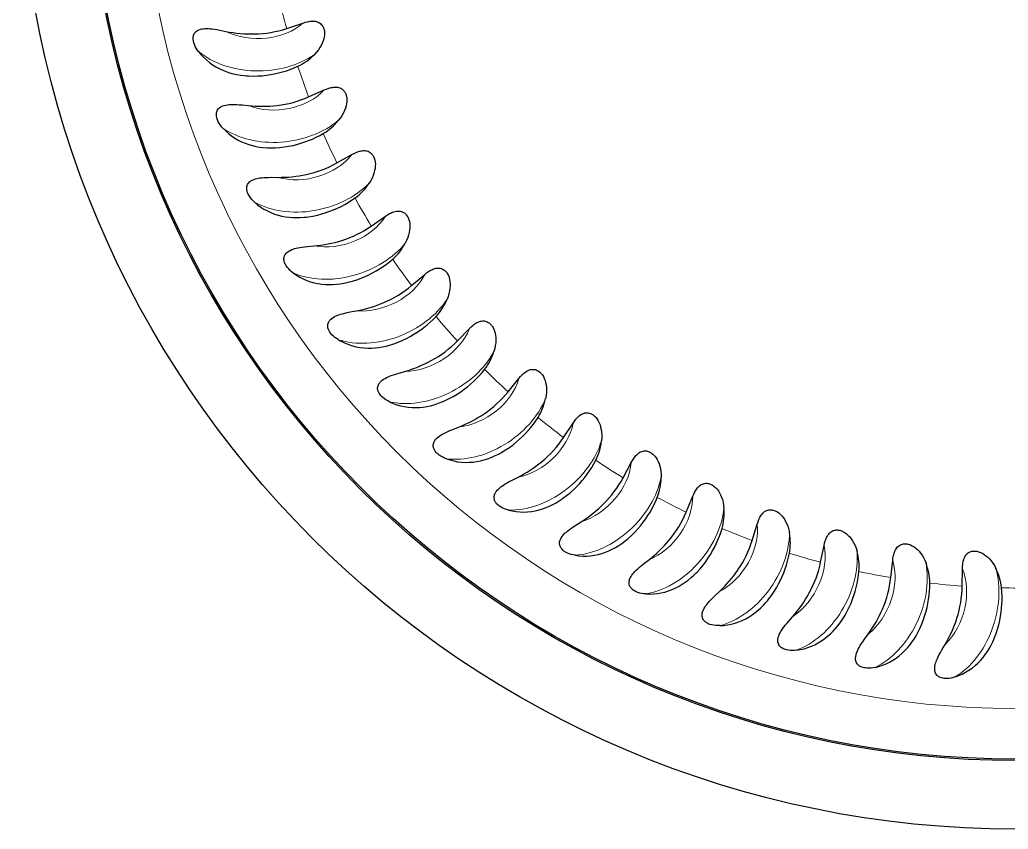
# Model space of a CAD drawing. Extents: x 0 to 297, y 0 to 547.
# Drawn here: x 110.75 to 145.33, y 477.37 to 505.68 of the extents above; entities that cross this region are included whole.
import ezdxf

# ---------------------------------------------------------------- set-up
doc = ezdxf.new("R2010")
doc.units = 0

msp = doc.modelspace()

# ---------------------------------------------------------------- linework, layer by layer
at = {"color": 7, "lineweight": 30, "ltscale": 0.015024}
for p, q in [((120.09, 505.38), (120.66, 505.57)), ((120.856, 502.986), (121.405, 503.229)), ((121.846, 500.676), (122.37, 500.97)), ((123.051, 498.47), (123.545, 498.813)), ((124.46, 496.389), (124.919, 496.777)), ((127.839, 492.674), (128.216, 493.142)), ((131.86, 489.666), (132.142, 490.197)), ((134.066, 488.462), (134.296, 489.017)), ((136.377, 487.473), (136.553, 488.048)), ((138.771, 486.709), (138.892, 487.297)), ((141.227, 486.175), (141.292, 486.773)), ((143.723, 485.877), (143.731, 486.478))]:
    msp.add_line(p, q, dxfattribs=at)
at = {"color": 7, "lineweight": 30, "ltscale": 0.015025}
for p, q in [((126.061, 494.451), (126.481, 494.881)), ((129.778, 491.075), (130.109, 491.576))]:
    msp.add_line(p, q, dxfattribs=at)
at = {"color": 7, "lineweight": 30}
for points in [[(120.66, 505.57), (120.742, 505.595), (120.825, 505.615), (120.867, 505.624), (120.909, 505.63), (120.949, 505.634), (120.99, 505.636), (121.039, 505.635), (121.085, 505.63), (121.126, 505.621), (121.164, 505.61), (121.204, 505.593), (121.239, 505.574), (121.269, 505.552), (121.3, 505.523), (121.327, 505.493), (121.348, 505.462), (121.362, 505.437), (121.374, 505.412), (121.393, 505.359), (121.401, 505.328), (121.407, 505.297), (121.412, 505.263), (121.414, 505.228), (121.413, 505.159), (121.404, 505.089), (121.389, 505.016), (121.366, 504.942), (121.336, 504.867), (121.298, 504.789), (121.252, 504.711), (121.198, 504.631), (121.134, 504.55), (121.059, 504.469)], [(117.004, 504.576), (116.963, 504.633), (116.925, 504.692), (116.891, 504.753), (116.863, 504.818), (116.84, 504.884), (116.831, 504.917), (116.824, 504.951), (116.817, 505.007), (116.818, 505.061), (116.82, 505.089), (116.825, 505.116), (116.832, 505.141), (116.841, 505.165), (116.858, 505.2), (116.879, 505.233), (116.905, 505.261), (116.933, 505.286), (116.964, 505.307), (116.989, 505.321), (117.015, 505.333), (117.069, 505.352), (117.126, 505.365), (117.183, 505.373), (117.242, 505.377), (117.292, 505.377), (117.342, 505.376), (117.412, 505.371), (117.481, 505.364), (117.562, 505.353), (117.642, 505.34), (117.75, 505.32), (117.963, 505.278)], [(117.851, 503.92), (117.971, 503.873), (118.093, 503.832), (118.218, 503.798), (118.344, 503.77), (118.472, 503.749), (118.602, 503.733), (118.68, 503.726), (118.758, 503.72), (118.915, 503.716), (119.073, 503.719), (119.23, 503.729), (119.387, 503.746)], [(121.405, 503.229), (121.484, 503.262), (121.565, 503.29), (121.606, 503.302), (121.647, 503.312), (121.687, 503.321), (121.727, 503.326), (121.777, 503.33), (121.822, 503.329), (121.865, 503.325), (121.903, 503.317), (121.944, 503.304), (121.981, 503.288), (122.014, 503.269), (122.047, 503.244), (122.076, 503.216), (122.101, 503.187), (122.117, 503.164), (122.132, 503.14), (122.155, 503.09), (122.166, 503.059), (122.175, 503.029), (122.183, 502.995), (122.188, 502.961), (122.194, 502.892), (122.192, 502.821), (122.183, 502.747), (122.168, 502.672), (122.145, 502.593), (122.115, 502.513), (122.077, 502.43), (122.03, 502.346), (121.974, 502.259), (121.907, 502.172)], [(117.86, 501.893), (117.814, 501.945), (117.771, 502), (117.732, 502.058), (117.697, 502.119), (117.668, 502.183), (117.655, 502.216), (117.645, 502.249), (117.634, 502.303), (117.629, 502.358), (117.629, 502.386), (117.631, 502.413), (117.636, 502.438), (117.642, 502.463), (117.656, 502.5), (117.674, 502.534), (117.696, 502.565), (117.722, 502.592), (117.752, 502.617), (117.775, 502.633), (117.8, 502.647), (117.852, 502.671), (117.906, 502.689), (117.963, 502.703), (118.021, 502.712), (118.071, 502.718), (118.121, 502.721), (118.191, 502.723), (118.26, 502.722), (118.342, 502.719), (118.423, 502.714), (118.532, 502.704), (118.749, 502.682)], [(118.766, 501.319), (118.889, 501.284), (119.015, 501.255), (119.142, 501.234), (119.271, 501.218), (119.401, 501.208), (119.531, 501.205), (119.61, 501.205), (119.688, 501.207), (119.845, 501.218), (120.001, 501.236), (120.157, 501.261), (120.311, 501.292)], [(122.37, 500.97), (122.445, 501.01), (122.523, 501.046), (122.563, 501.062), (122.603, 501.076), (122.642, 501.088), (122.681, 501.097), (122.73, 501.106), (122.776, 501.109), (122.818, 501.109), (122.857, 501.105), (122.899, 501.096), (122.938, 501.083), (122.971, 501.068), (123.007, 501.046), (123.039, 501.021), (123.066, 500.994), (123.085, 500.973), (123.101, 500.95), (123.13, 500.902), (123.144, 500.873), (123.155, 500.844), (123.166, 500.811), (123.175, 500.777), (123.187, 500.709), (123.192, 500.638), (123.19, 500.564), (123.182, 500.488), (123.167, 500.407), (123.144, 500.325), (123.114, 500.239), (123.076, 500.15), (123.028, 500.059), (122.97, 499.965)], [(118.968, 499.302), (118.917, 499.35), (118.869, 499.401), (118.824, 499.455), (118.783, 499.513), (118.748, 499.573), (118.733, 499.605), (118.72, 499.637), (118.703, 499.69), (118.693, 499.744), (118.691, 499.771), (118.691, 499.799), (118.692, 499.824), (118.696, 499.849), (118.706, 499.887), (118.721, 499.923), (118.741, 499.956), (118.764, 499.986), (118.791, 500.013), (118.813, 500.031), (118.836, 500.048), (118.885, 500.077), (118.938, 500.1), (118.993, 500.119), (119.05, 500.134), (119.099, 500.144), (119.149, 500.152), (119.218, 500.16), (119.287, 500.166), (119.369, 500.171), (119.45, 500.173), (119.559, 500.174), (119.777, 500.173)], [(119.924, 498.818), (120.05, 498.795), (120.178, 498.778), (120.307, 498.768), (120.436, 498.765), (120.566, 498.768), (120.697, 498.776), (120.775, 498.784), (120.852, 498.794), (121.008, 498.82), (121.162, 498.852), (121.314, 498.892), (121.465, 498.938)], [(123.545, 498.813), (123.616, 498.86), (123.69, 498.903), (123.728, 498.923), (123.766, 498.94), (123.804, 498.956), (123.842, 498.969), (123.89, 498.982), (123.935, 498.99), (123.978, 498.994), (124.017, 498.993), (124.06, 498.989), (124.099, 498.98), (124.134, 498.967), (124.172, 498.949), (124.206, 498.927), (124.236, 498.903), (124.256, 498.883), (124.275, 498.862), (124.308, 498.818), (124.324, 498.79), (124.339, 498.762), (124.352, 498.73), (124.364, 498.697), (124.383, 498.631), (124.394, 498.561), (124.4, 498.487), (124.399, 498.41), (124.392, 498.329), (124.377, 498.244), (124.355, 498.155), (124.325, 498.064), (124.286, 497.968), (124.238, 497.869)], [(120.316, 496.829), (120.261, 496.872), (120.208, 496.918), (120.159, 496.968), (120.113, 497.021), (120.072, 497.078), (120.054, 497.108), (120.038, 497.139), (120.016, 497.19), (120.001, 497.243), (119.996, 497.27), (119.993, 497.297), (119.993, 497.323), (119.994, 497.348), (120.001, 497.387), (120.012, 497.424), (120.029, 497.459), (120.049, 497.491), (120.073, 497.52), (120.093, 497.54), (120.114, 497.559), (120.161, 497.592), (120.211, 497.62), (120.264, 497.644), (120.32, 497.665), (120.368, 497.679), (120.416, 497.692), (120.484, 497.707), (120.552, 497.72), (120.633, 497.732), (120.714, 497.742), (120.823, 497.754), (121.039, 497.773)], [(124.919, 496.777), (124.986, 496.83), (125.056, 496.881), (125.092, 496.904), (125.128, 496.925), (125.164, 496.944), (125.201, 496.961), (125.247, 496.978), (125.291, 496.991), (125.333, 496.998), (125.372, 497.002), (125.415, 497.001), (125.455, 496.996), (125.492, 496.987), (125.531, 496.972), (125.567, 496.954), (125.599, 496.932), (125.621, 496.915), (125.641, 496.896), (125.678, 496.854), (125.697, 496.828), (125.715, 496.801), (125.731, 496.771), (125.746, 496.74), (125.771, 496.675), (125.789, 496.607), (125.802, 496.534), (125.808, 496.457), (125.809, 496.375), (125.802, 496.29), (125.789, 496.2), (125.768, 496.105), (125.738, 496.007), (125.699, 495.904)], [(121.314, 496.438), (121.442, 496.427), (121.571, 496.422), (121.7, 496.425), (121.83, 496.434), (121.959, 496.449), (122.088, 496.47), (122.164, 496.485), (122.241, 496.503), (122.393, 496.543), (122.543, 496.59), (122.691, 496.644), (122.837, 496.704)], [(121.894, 494.496), (121.835, 494.533), (121.778, 494.574), (121.724, 494.618), (121.674, 494.667), (121.628, 494.72), (121.607, 494.748), (121.588, 494.777), (121.561, 494.826), (121.541, 494.877), (121.534, 494.904), (121.528, 494.931), (121.525, 494.956), (121.524, 494.981), (121.527, 495.021), (121.535, 495.059), (121.548, 495.095), (121.565, 495.129), (121.586, 495.16), (121.604, 495.182), (121.624, 495.203), (121.667, 495.24), (121.714, 495.273), (121.765, 495.302), (121.818, 495.328), (121.864, 495.347), (121.912, 495.364), (121.977, 495.385), (122.044, 495.404), (122.124, 495.424), (122.203, 495.442), (122.31, 495.464), (122.524, 495.504)], [(126.481, 494.881), (126.542, 494.94), (126.607, 494.997), (126.641, 495.024), (126.675, 495.048), (126.709, 495.071), (126.744, 495.091), (126.789, 495.113), (126.831, 495.129), (126.872, 495.141), (126.91, 495.148), (126.954, 495.151), (126.994, 495.15), (127.031, 495.144), (127.072, 495.133), (127.109, 495.118), (127.143, 495.1), (127.166, 495.085), (127.189, 495.068), (127.23, 495.03), (127.251, 495.006), (127.271, 494.981), (127.29, 494.953), (127.308, 494.923), (127.338, 494.861), (127.363, 494.794), (127.383, 494.723), (127.397, 494.647), (127.405, 494.566), (127.406, 494.48), (127.402, 494.389), (127.389, 494.293), (127.369, 494.192), (127.34, 494.086)], [(122.925, 494.201), (123.053, 494.202), (123.182, 494.21), (123.31, 494.225), (123.438, 494.246), (123.565, 494.273), (123.691, 494.306), (123.767, 494.329), (123.841, 494.353), (123.989, 494.408), (124.134, 494.469), (124.276, 494.537), (124.415, 494.611)], [(123.687, 492.322), (123.624, 492.354), (123.564, 492.389), (123.506, 492.429), (123.451, 492.472), (123.4, 492.521), (123.377, 492.546), (123.355, 492.573), (123.324, 492.62), (123.299, 492.669), (123.289, 492.694), (123.281, 492.721), (123.276, 492.746), (123.272, 492.771), (123.271, 492.81), (123.276, 492.849), (123.285, 492.886), (123.299, 492.921), (123.317, 492.954), (123.333, 492.978), (123.35, 493.001), (123.39, 493.042), (123.434, 493.079), (123.481, 493.113), (123.532, 493.143), (123.576, 493.167), (123.621, 493.189), (123.685, 493.216), (123.75, 493.241), (123.827, 493.269), (123.904, 493.294), (124.009, 493.326), (124.218, 493.386)], [(128.216, 493.142), (128.272, 493.207), (128.33, 493.27), (128.362, 493.299), (128.393, 493.327), (128.425, 493.353), (128.458, 493.376), (128.5, 493.402), (128.541, 493.422), (128.581, 493.438), (128.618, 493.448), (128.661, 493.456), (128.701, 493.458), (128.739, 493.456), (128.78, 493.449), (128.818, 493.438), (128.854, 493.423), (128.879, 493.41), (128.903, 493.396), (128.947, 493.362), (128.971, 493.34), (128.993, 493.317), (129.015, 493.29), (129.035, 493.262), (129.072, 493.204), (129.103, 493.14), (129.129, 493.071), (129.15, 492.996), (129.165, 492.916), (129.175, 492.831), (129.179, 492.74), (129.176, 492.643), (129.166, 492.541), (129.147, 492.432)], [(124.741, 492.127), (124.868, 492.14), (124.996, 492.16), (125.122, 492.187), (125.247, 492.221), (125.371, 492.26), (125.494, 492.305), (125.566, 492.334), (125.638, 492.366), (125.78, 492.434), (125.919, 492.509), (126.054, 492.59), (126.186, 492.677)], [(130.109, 491.576), (130.158, 491.646), (130.21, 491.714), (130.238, 491.746), (130.267, 491.777), (130.297, 491.805), (130.327, 491.832), (130.367, 491.862), (130.406, 491.886), (130.443, 491.905), (130.48, 491.919), (130.522, 491.931), (130.561, 491.937), (130.599, 491.939), (130.641, 491.936), (130.68, 491.928), (130.717, 491.917), (130.743, 491.906), (130.768, 491.894), (130.815, 491.864), (130.841, 491.845), (130.865, 491.824), (130.89, 491.799), (130.913, 491.773), (130.954, 491.719), (130.991, 491.658), (131.024, 491.592), (131.052, 491.519), (131.075, 491.441), (131.093, 491.357), (131.106, 491.267), (131.112, 491.171), (131.111, 491.068), (131.103, 490.958)], [(125.678, 490.33), (125.612, 490.355), (125.549, 490.384), (125.487, 490.418), (125.428, 490.456), (125.373, 490.5), (125.348, 490.523), (125.324, 490.548), (125.288, 490.591), (125.259, 490.637), (125.246, 490.662), (125.236, 490.687), (125.228, 490.712), (125.222, 490.736), (125.218, 490.776), (125.218, 490.815), (125.224, 490.852), (125.235, 490.889), (125.249, 490.924), (125.263, 490.949), (125.278, 490.973), (125.313, 491.018), (125.354, 491.059), (125.398, 491.097), (125.446, 491.132), (125.487, 491.16), (125.53, 491.186), (125.591, 491.219), (125.653, 491.25), (125.727, 491.285), (125.802, 491.317), (125.903, 491.359), (126.105, 491.439)], [(126.745, 490.235), (126.871, 490.26), (126.996, 490.293), (127.119, 490.331), (127.241, 490.377), (127.361, 490.427), (127.478, 490.484), (127.548, 490.52), (127.616, 490.558), (127.751, 490.64), (127.882, 490.727), (128.009, 490.821), (128.132, 490.92)], [(132.142, 490.197), (132.184, 490.271), (132.23, 490.344), (132.254, 490.379), (132.28, 490.412), (132.307, 490.443), (132.335, 490.472), (132.371, 490.506), (132.408, 490.534), (132.443, 490.556), (132.478, 490.574), (132.519, 490.589), (132.558, 490.599), (132.595, 490.604), (132.637, 490.605), (132.677, 490.602), (132.715, 490.594), (132.742, 490.586), (132.768, 490.576), (132.818, 490.551), (132.845, 490.534), (132.871, 490.515), (132.898, 490.493), (132.923, 490.47), (132.97, 490.419), (133.012, 490.362), (133.051, 490.299), (133.086, 490.23), (133.116, 490.155), (133.142, 490.073), (133.163, 489.984), (133.179, 489.889), (133.188, 489.786), (133.19, 489.676)], [(127.849, 488.535), (127.782, 488.554), (127.716, 488.577), (127.651, 488.605), (127.589, 488.637), (127.53, 488.675), (127.502, 488.696), (127.476, 488.719), (127.436, 488.758), (127.403, 488.801), (127.388, 488.825), (127.375, 488.849), (127.365, 488.873), (127.357, 488.897), (127.349, 488.935), (127.346, 488.974), (127.348, 489.012), (127.355, 489.049), (127.366, 489.086), (127.377, 489.112), (127.39, 489.137), (127.421, 489.185), (127.457, 489.23), (127.498, 489.272), (127.542, 489.312), (127.581, 489.343), (127.621, 489.373), (127.678, 489.412), (127.737, 489.449), (127.807, 489.49), (127.879, 489.53), (127.975, 489.581), (128.169, 489.68)], [(134.296, 489.017), (134.331, 489.095), (134.37, 489.172), (134.391, 489.209), (134.414, 489.245), (134.437, 489.278), (134.462, 489.31), (134.495, 489.347), (134.529, 489.378), (134.563, 489.404), (134.596, 489.425), (134.635, 489.444), (134.672, 489.457), (134.709, 489.466), (134.751, 489.471), (134.791, 489.471), (134.829, 489.467), (134.857, 489.461), (134.884, 489.454), (134.936, 489.434), (134.964, 489.42), (134.992, 489.404), (135.021, 489.384), (135.048, 489.363), (135.1, 489.317), (135.147, 489.265), (135.192, 489.206), (135.233, 489.14), (135.271, 489.068), (135.304, 488.989), (135.334, 488.903), (135.358, 488.809), (135.377, 488.708), (135.389, 488.598)], [(128.921, 488.542), (129.044, 488.58), (129.165, 488.624), (129.284, 488.674), (129.401, 488.73), (129.515, 488.792), (129.627, 488.86), (129.692, 488.902), (129.757, 488.947), (129.883, 489.041), (130.005, 489.14), (130.123, 489.245), (130.236, 489.355)], [(136.553, 488.048), (136.58, 488.129), (136.612, 488.209), (136.63, 488.248), (136.649, 488.285), (136.669, 488.321), (136.691, 488.355), (136.72, 488.395), (136.751, 488.429), (136.782, 488.458), (136.812, 488.482), (136.85, 488.505), (136.886, 488.522), (136.921, 488.534), (136.963, 488.543), (137.002, 488.547), (137.041, 488.546), (137.069, 488.543), (137.097, 488.538), (137.15, 488.523), (137.18, 488.512), (137.209, 488.499), (137.24, 488.482), (137.269, 488.464), (137.324, 488.423), (137.377, 488.375), (137.427, 488.321), (137.474, 488.259), (137.518, 488.191), (137.559, 488.115), (137.597, 488.032), (137.63, 487.942), (137.658, 487.843), (137.681, 487.735)], [(130.181, 486.955), (130.112, 486.968), (130.044, 486.984), (129.978, 487.006), (129.912, 487.032), (129.85, 487.064), (129.821, 487.082), (129.792, 487.102), (129.749, 487.138), (129.712, 487.178), (129.695, 487.2), (129.68, 487.223), (129.667, 487.245), (129.657, 487.268), (129.645, 487.306), (129.638, 487.344), (129.637, 487.382), (129.64, 487.42), (129.648, 487.457), (129.657, 487.484), (129.667, 487.511), (129.693, 487.562), (129.725, 487.61), (129.761, 487.655), (129.801, 487.699), (129.837, 487.734), (129.874, 487.768), (129.928, 487.812), (129.983, 487.854), (130.049, 487.902), (130.116, 487.948), (130.207, 488.008), (130.391, 488.125)], [(131.247, 487.064), (131.366, 487.113), (131.483, 487.168), (131.596, 487.23), (131.707, 487.297), (131.815, 487.369), (131.92, 487.447), (131.981, 487.496), (132.041, 487.546), (132.158, 487.652), (132.27, 487.762), (132.377, 487.878), (132.479, 487.999)], [(138.892, 487.297), (138.912, 487.381), (138.935, 487.463), (138.949, 487.504), (138.965, 487.543), (138.982, 487.58), (139, 487.616), (139.026, 487.658), (139.053, 487.695), (139.081, 487.727), (139.109, 487.754), (139.144, 487.78), (139.178, 487.801), (139.212, 487.816), (139.253, 487.829), (139.292, 487.837), (139.33, 487.84), (139.359, 487.839), (139.386, 487.837), (139.441, 487.828), (139.472, 487.819), (139.502, 487.808), (139.534, 487.795), (139.565, 487.779), (139.624, 487.744), (139.681, 487.701), (139.736, 487.652), (139.789, 487.595), (139.839, 487.532), (139.887, 487.46), (139.932, 487.381), (139.974, 487.294), (140.012, 487.198), (140.045, 487.093)], [(141.292, 486.773), (141.303, 486.857), (141.319, 486.942), (141.329, 486.983), (141.341, 487.024), (141.354, 487.063), (141.369, 487.1), (141.39, 487.145), (141.414, 487.184), (141.439, 487.218), (141.464, 487.248), (141.497, 487.277), (141.529, 487.301), (141.561, 487.319), (141.6, 487.336), (141.639, 487.347), (141.676, 487.354), (141.705, 487.357), (141.733, 487.357), (141.788, 487.352), (141.82, 487.347), (141.851, 487.339), (141.884, 487.329), (141.916, 487.316), (141.978, 487.287), (142.039, 487.25), (142.098, 487.206), (142.156, 487.154), (142.213, 487.096), (142.267, 487.029), (142.32, 486.955), (142.369, 486.872), (142.416, 486.78), (142.459, 486.679)], [(143.731, 486.478), (143.734, 486.564), (143.742, 486.649), (143.748, 486.692), (143.755, 486.733), (143.765, 486.773), (143.776, 486.812), (143.793, 486.858), (143.813, 486.899), (143.835, 486.936), (143.857, 486.968), (143.886, 487), (143.916, 487.027), (143.947, 487.048), (143.984, 487.068), (144.021, 487.083), (144.058, 487.094), (144.086, 487.099), (144.114, 487.102), (144.169, 487.103), (144.201, 487.1), (144.233, 487.095), (144.267, 487.088), (144.3, 487.079), (144.365, 487.055), (144.429, 487.024), (144.492, 486.986), (144.555, 486.941), (144.616, 486.887), (144.677, 486.827), (144.736, 486.757), (144.794, 486.68), (144.849, 486.593), (144.901, 486.496)], [(132.653, 485.603), (132.583, 485.61), (132.514, 485.62), (132.445, 485.635), (132.378, 485.655), (132.313, 485.681), (132.282, 485.696), (132.252, 485.713), (132.205, 485.745), (132.164, 485.781), (132.145, 485.801), (132.128, 485.822), (132.114, 485.844), (132.101, 485.866), (132.086, 485.902), (132.075, 485.939), (132.07, 485.977), (132.07, 486.015), (132.075, 486.053), (132.08, 486.081), (132.088, 486.108), (132.11, 486.161), (132.137, 486.212), (132.168, 486.261), (132.204, 486.308), (132.236, 486.346), (132.27, 486.383), (132.319, 486.433), (132.37, 486.48), (132.431, 486.534), (132.494, 486.586), (132.579, 486.655), (132.751, 486.788)], [(133.704, 485.814), (133.818, 485.873), (133.928, 485.94), (134.036, 486.012), (134.14, 486.089), (134.24, 486.172), (134.337, 486.259), (134.393, 486.313), (134.449, 486.369), (134.555, 486.485), (134.656, 486.606), (134.751, 486.731), (134.841, 486.861)], [(136.268, 484.802), (136.376, 484.873), (136.48, 484.949), (136.58, 485.031), (136.676, 485.118), (136.768, 485.21), (136.856, 485.306), (136.907, 485.365), (136.957, 485.426), (137.051, 485.552), (137.14, 485.682), (137.223, 485.816), (137.301, 485.953)], [(135.242, 484.493), (135.172, 484.493), (135.102, 484.496), (135.032, 484.505), (134.963, 484.518), (134.896, 484.538), (134.864, 484.55), (134.832, 484.564), (134.783, 484.591), (134.739, 484.623), (134.718, 484.642), (134.699, 484.661), (134.682, 484.681), (134.668, 484.702), (134.649, 484.736), (134.635, 484.773), (134.626, 484.81), (134.623, 484.848), (134.623, 484.886), (134.627, 484.914), (134.632, 484.942), (134.648, 484.997), (134.67, 485.05), (134.697, 485.102), (134.728, 485.152), (134.757, 485.193), (134.787, 485.233), (134.831, 485.287), (134.877, 485.339), (134.933, 485.398), (134.99, 485.457), (135.068, 485.533), (135.227, 485.682)], [(138.917, 484.039), (139.017, 484.12), (139.114, 484.206), (139.205, 484.297), (139.293, 484.392), (139.376, 484.492), (139.454, 484.596), (139.499, 484.661), (139.543, 484.726), (139.625, 484.86), (139.702, 484.998), (139.772, 485.139), (139.835, 485.283)], [(137.925, 483.634), (137.855, 483.627), (137.785, 483.624), (137.715, 483.626), (137.645, 483.633), (137.576, 483.646), (137.543, 483.655), (137.51, 483.666), (137.459, 483.688), (137.411, 483.716), (137.389, 483.732), (137.368, 483.75), (137.35, 483.768), (137.334, 483.787), (137.311, 483.82), (137.294, 483.855), (137.282, 483.891), (137.275, 483.928), (137.272, 483.966), (137.272, 483.994), (137.275, 484.023), (137.286, 484.079), (137.303, 484.134), (137.325, 484.188), (137.351, 484.241), (137.375, 484.285), (137.401, 484.328), (137.44, 484.385), (137.481, 484.441), (137.531, 484.506), (137.583, 484.569), (137.653, 484.652), (137.797, 484.816)], [(141.626, 483.532), (141.719, 483.621), (141.806, 483.716), (141.889, 483.815), (141.967, 483.919), (142.04, 484.026), (142.108, 484.137), (142.147, 484.205), (142.184, 484.275), (142.253, 484.416), (142.316, 484.56), (142.372, 484.707), (142.422, 484.857)], [(144.371, 483.284), (144.455, 483.382), (144.533, 483.484), (144.606, 483.591), (144.674, 483.702), (144.736, 483.816), (144.794, 483.933), (144.826, 484.004), (144.856, 484.076), (144.912, 484.224), (144.961, 484.373), (145.003, 484.525), (145.038, 484.679)], [(140.677, 483.034), (140.608, 483.02), (140.539, 483.011), (140.469, 483.006), (140.399, 483.006), (140.329, 483.013), (140.295, 483.018), (140.261, 483.026), (140.208, 483.043), (140.158, 483.066), (140.134, 483.081), (140.112, 483.096), (140.092, 483.113), (140.074, 483.13), (140.049, 483.161), (140.028, 483.194), (140.013, 483.229), (140.002, 483.265), (139.996, 483.302), (139.993, 483.331), (139.993, 483.359), (139.999, 483.416), (140.01, 483.473), (140.027, 483.529), (140.048, 483.584), (140.068, 483.629), (140.09, 483.675), (140.123, 483.735), (140.158, 483.795), (140.202, 483.864), (140.248, 483.932), (140.31, 484.022), (140.437, 484.198)], [(143.474, 482.698), (143.407, 482.678), (143.339, 482.662), (143.27, 482.65), (143.2, 482.644), (143.13, 482.644), (143.095, 482.646), (143.061, 482.651), (143.006, 482.663), (142.954, 482.681), (142.929, 482.693), (142.905, 482.706), (142.884, 482.721), (142.865, 482.737), (142.837, 482.764), (142.813, 482.796), (142.794, 482.829), (142.78, 482.864), (142.77, 482.9), (142.765, 482.928), (142.762, 482.957), (142.762, 483.014), (142.768, 483.071), (142.78, 483.129), (142.795, 483.186), (142.811, 483.233), (142.829, 483.28), (142.856, 483.344), (142.885, 483.407), (142.922, 483.48), (142.961, 483.552), (143.015, 483.647), (143.124, 483.835)]]:
    msp.add_lwpolyline(points, dxfattribs=at)
for radius in [34.85, 32.45, 32.4]:
    msp.add_circle((145.6, 512.223), radius, dxfattribs=at)
at = {"color": 7, "lineweight": 13}
msp.add_circle((145.6, 512.223), 30.629, dxfattribs=at)
for start, end in [(192.5522, 195.0156), (198.0068, 200.4701), (203.4613, 205.9246), (208.9159, 211.3792), (214.3704, 216.8337), (219.825, 222.2883), (225.2795, 227.7428), (230.7341, 233.1974), (236.1886, 238.6519), (241.6431, 244.1065), (247.0977, 249.561), (252.5522, 255.0156), (258.0068, 260.4701), (263.4613, 265.9246), (268.9159, 271.3792)]:
    msp.add_arc((145.6, 512.223), 26.413, start, end, dxfattribs=at)
at = {"color": 7, "lineweight": 30}
for centre, radius, start, end in [((118.895, 509.006), 3.818, 271.0296, 288.2361), ((118.869, 509.734), 4.547, 258.5156, 271.1973), ((118.649, 505.825), 2.066, 217.1797, 247.2528), ((119.642, 505.848), 1.977, 295.1357, 315.7931), ((118.91, 507.492), 3.776, 277.2486, 294.5866), ((119.322, 506.482), 3.818, 276.4842, 293.6907), ((119.226, 507.204), 4.547, 263.9702, 276.6519), ((120.365, 503.409), 1.977, 300.5902, 321.2477), ((119.381, 503.293), 2.068, 222.6486, 252.6932), ((119.481, 504.976), 3.776, 282.7031, 300.0411), ((119.986, 504.01), 3.818, 281.9387, 299.1452), ((119.823, 504.72), 4.547, 269.4247, 282.1064), ((121.317, 501.05), 1.977, 306.0447, 326.7022), ((120.288, 502.526), 3.776, 288.1577, 305.4956), ((120.347, 500.84), 2.066, 228.0887, 258.1619), ((120.883, 501.613), 3.818, 287.3933, 304.5998), ((120.653, 502.304), 4.547, 274.8792, 287.561), ((122.489, 498.793), 1.977, 311.4993, 332.1568), ((121.326, 500.162), 3.774, 293.6109, 310.9588), ((121.544, 498.491), 2.066, 233.5433, 263.6164), ((122.004, 499.311), 3.818, 292.8478, 310.0543), ((121.709, 499.977), 4.547, 280.3338, 293.0155), ((123.871, 496.657), 1.977, 316.9538, 337.6113), ((122.581, 497.911), 3.776, 299.0668, 316.4047), ((122.959, 496.268), 2.068, 239.0122, 269.0569), ((123.338, 497.127), 3.818, 298.3024, 315.5089), ((125.449, 494.662), 1.977, 322.4084, 343.0659), ((122.981, 497.762), 4.547, 285.7883, 298.47), ((124.047, 495.786), 3.774, 304.52, 321.8679), ((124.874, 495.079), 3.818, 303.7569, 320.9634), ((124.578, 494.188), 2.068, 244.4667, 274.5114), ((127.209, 492.826), 1.977, 327.8629, 348.5204), ((124.458, 495.677), 4.547, 291.2429, 303.9246), ((125.706, 493.813), 3.776, 309.9759, 327.3138), ((126.597, 493.186), 3.818, 309.2114, 326.418), ((129.137, 491.165), 1.977, 333.3175, 353.975), ((126.387, 492.27), 2.066, 249.9069, 279.9801), ((126.126, 493.742), 4.547, 296.6974, 309.3791), ((127.546, 492.005), 3.776, 315.4304, 332.7684), ((128.493, 491.466), 3.818, 314.666, 331.8725), ((131.213, 489.696), 1.977, 338.772, 359.4295), ((127.971, 491.975), 4.547, 302.152, 314.8337), ((129.549, 490.381), 3.776, 320.8849, 338.2229), ((128.371, 490.534), 2.066, 255.3615, 285.4346), ((130.543, 489.934), 3.818, 320.1205, 337.327), ((133.419, 488.43), 1.977, 344.2266, 4.884), ((131.698, 488.954), 3.776, 326.3395, 343.6775), ((135.736, 487.38), 1.977, 349.6811, 10.3386), ((129.976, 490.391), 4.547, 307.6065, 320.2882), ((132.73, 488.604), 3.818, 325.5751, 342.7816), ((130.511, 488.996), 2.068, 260.8304, 290.875), ((133.973, 487.738), 3.776, 331.794, 349.132), ((138.142, 486.555), 1.977, 355.1357, 15.7931), ((135.034, 487.487), 3.818, 331.0371, 348.2441), ((140.616, 485.962), 1.977, 0.5902, 21.2477), ((132.122, 489.004), 4.547, 313.0611, 325.7428), ((136.353, 486.743), 3.776, 337.2486, 354.5866), ((143.135, 485.607), 1.977, 6.0447, 26.7022), ((137.433, 486.595), 3.818, 336.4842, 353.6907), ((138.819, 485.979), 3.774, 342.7018, 0.0498), ((132.787, 487.665), 2.066, 266.2706, 296.3437), ((134.39, 487.828), 4.547, 318.5156, 331.1973), ((139.906, 485.934), 3.818, 341.9387, 359.1452), ((141.342, 485.454), 3.776, 348.1577, 5.4956), ((136.76, 486.873), 4.547, 323.9702, 336.6519), ((135.18, 486.558), 2.066, 271.7251, 301.7982), ((139.21, 486.148), 4.547, 329.4247, 342.1064), ((137.666, 485.684), 2.066, 277.1797, 307.2528), ((140.225, 485.05), 2.066, 282.6342, 312.7073), ((142.832, 484.662), 2.066, 288.0887, 318.1619)]:
    msp.add_arc(centre, radius, start, end, dxfattribs=at)
at = {"color": 7, "lineweight": 13}
for centre, major_axis, start_param, end_param in [((119.12, 506.42), (-1.969, -0.047), 0.926535, 2.451873), ((119.133, 505.854), (-2.769, -0.066), 0.676915, 2.322964), ((119.791, 503.929), (-1.956, -0.234), 0.926535, 2.451873), ((119.858, 503.367), (-2.75, -0.329), 0.676915, 2.322964), ((120.696, 501.513), (-1.925, -0.419), 0.926535, 2.451873), ((120.817, 500.96), (-2.707, -0.589), 0.676915, 2.322964), ((121.827, 499.194), (-1.876, -0.6), 0.926535, 2.451873), ((122, 498.655), (-2.638, -0.843), 0.676915, 2.322964), ((123.173, 496.993), (-1.811, -0.775), 0.926535, 2.451873), ((123.396, 496.473), (-2.546, -1.09), 0.676915, 2.322964), ((124.723, 494.931), (-1.729, -0.944), 0.926535, 2.451873), ((124.994, 494.434), (-2.431, -1.328), 0.676915, 2.322964), ((126.461, 493.024), (-1.631, -1.104), 0.926535, 2.451873), ((126.778, 492.556), (-2.294, -1.553), 0.676915, 2.322964), ((128.373, 491.292), (-1.519, -1.254), 0.926535, 2.451873), ((128.733, 490.856), (-2.136, -1.764), 0.676915, 2.322964), ((130.44, 489.749), (-1.393, -1.393), 0.926535, 2.451873), ((130.84, 489.349), (-1.959, -1.959), 0.676915, 2.322964), ((132.645, 488.41), (-1.254, -1.519), 0.926535, 2.451873), ((133.081, 488.05), (-1.764, -2.136), 0.676915, 2.322964), ((134.968, 487.286), (-1.104, -1.631), 0.926535, 2.451873), ((135.436, 486.969), (-1.553, -2.294), 0.676915, 2.322964), ((137.386, 486.388), (-0.944, -1.729), 0.926535, 2.451873), ((137.883, 486.117), (-1.328, -2.431), 0.676915, 2.322964), ((139.879, 485.725), (-0.775, -1.811), 0.926535, 2.451873), ((140.399, 485.502), (-1.09, -2.546), 0.676915, 2.322964), ((142.424, 485.301), (-0.6, -1.876), 0.926535, 2.451873), ((142.963, 485.128), (-0.843, -2.638), 0.676915, 2.322964)]:
    msp.add_ellipse(centre, major_axis=major_axis, ratio=0.707107, start_param=start_param, end_param=end_param, dxfattribs=at)

doc.saveas('drawing.dxf')
